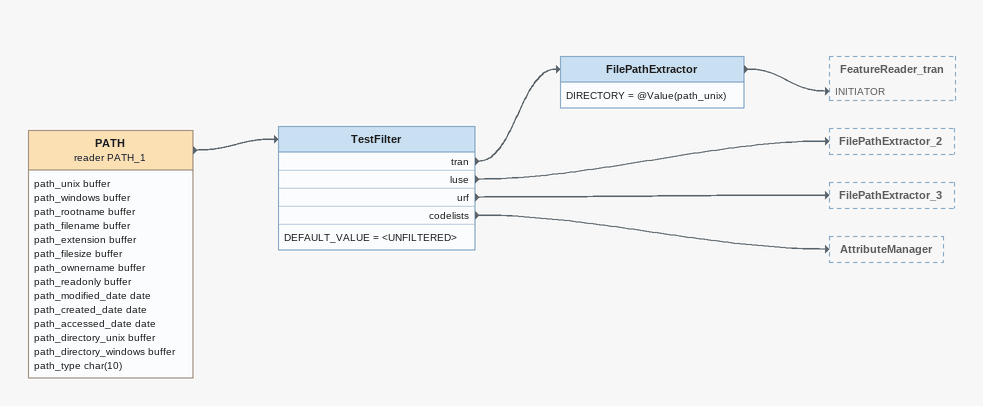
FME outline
PATH (reader PATH_1)
    attributes: path_unix buffer, path_windows buffer, path_rootname buffer, path_filename buffer, path_extension buffer, path_filesize buffer, path_ownername buffer, path_readonly buffer, path_modified_date date, path_created_date date, path_accessed_date date, path_directory_unix buffer, path_directory_windows buffer, path_type char(10)
    -> TestFilter
TestFilter
    DEFAULT_VALUE = <UNFILTERED>
    tran -> FilePathExtractor
    luse -> FilePathExtractor_2
    urf -> FilePathExtractor_3
    codelists -> AttributeManager
FilePathExtractor
    DIRECTORY = @Value(path_unix)
    -> FeatureReader_tran [INITIATOR]
